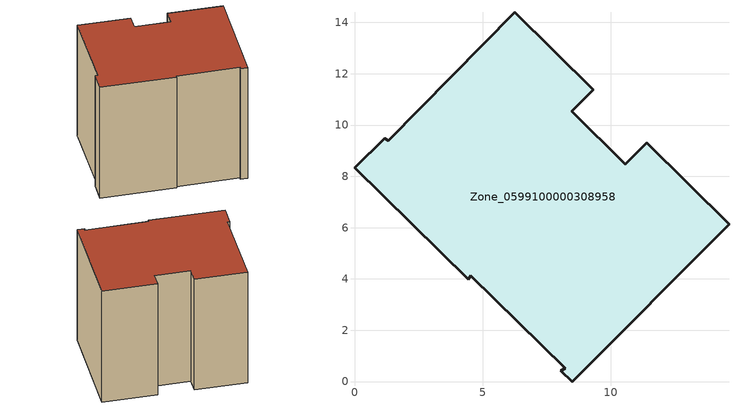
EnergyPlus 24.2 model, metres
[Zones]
Zone_0599100000308958
 floor ground (C_G): 10.56,8.47 11.39,9.31 14.6,6.14 8.48,0 8.05,0.42 8.22,0.52 4.53,4.11 4.43,3.98 0,8.34 1.17,9.49 1.31,9.38 6.24,14.39 9.3,11.37 8.47,10.53 z0
 wall outside (C_F): 1.31,9.38 1.17,9.49 0,8.34 4.43,3.98 4.53,4.11 8.22,0.52 8.05,0.42 8.48,0 14.6,6.14 11.39,9.31 10.56,8.47 8.47,10.53 9.3,11.37 6.24,14.39 1.31,9.38 z0:10.56
 roof outside (C_R): 8.05,0.42 8.48,0 14.6,6.14 11.39,9.31 10.56,8.47 8.47,10.53 9.3,11.37 6.24,14.39 1.31,9.38 1.17,9.49 0,8.34 4.43,3.98 4.53,4.11 8.22,0.52 z10.56
[BUILDING]
Pand.0599100000308958: North Axis=0; Terrain=City; Loads Convergence Tolerance Value=0.04; Temperature Convergence Tolerance Value=0.4; Solar Distribution=FullExterior; Maximum Number of Warmup Days=25; Minimum Number of Warmup Days=1
[Site:Location]
Rotterdam.The.Hague.AP_ZH_NLD Design_Conditions: Latitude=51.96; Longitude=4.45; Time Zone=1; Elevation=-4.5
[SITE:GROUNDTEMPERATURE:BUILDINGSURFACE]
18, 18, 18, 18, 18, 18, 18, 18, 18, 18, 18, 18
[MATERIAL] Thermal Absorptance=0.9; Solar Absorptance=0.7; Visible Absorptance=0.7
Name | Roughness | Thickness | Conductivity | Density | Specific Heat
G.TI.1946 | MediumSmooth | 0.15 | 1 | 540 | 1210
F.TI.1946 | Rough | 0.3 | 0.857143 | 1920 | 840
R.TI.1946 | MediumRough | 0.2 | 0.1 | 1500 | 1000
[CONSTRUCTION]
C_G: G.TI.1946
C_F: F.TI.1946
C_R: R.TI.1946
[ZONE]
Zone_0599100000308958: Type=1; Multiplier=1; Ceiling Height=Autocalculate; Volume=Autocalculate; Floor Area=autocalculate; Part of Total Floor Area=Yes
[ZONEINFILTRATION:DESIGNFLOWRATE]
Infil_Zone_0599100000308958: Zone or ZoneList or Space or SpaceList=Zone_0599100000308958; Schedule=AlwaysOn; Design Flow Rate Calculation Method=Flow/Area; Flow Rate per Floor Area=0.003; Constant Term Coefficient=1; Temperature Term Coefficient=0; Velocity Term Coefficient=0; Velocity Squared Term Coefficient=0
[HVACTEMPLATE:ZONE:IDEALLOADSAIRSYSTEM]
Zone_0599100000308958: Maximum Heating Supply Air Temperature=50; Minimum Cooling Supply Air Temperature=13; Maximum Heating Supply Air Humidity Ratio=0.0156; Minimum Cooling Supply Air Humidity Ratio=0.0077; Heating Limit=NoLimit; Cooling Limit=NoLimit; Dehumidification Control Type=ConstantSensibleHeatRatio; Cooling Sensible Heat Ratio=0.7; Dehumidification Setpoint=60; Humidification Control Type=None; Humidification Setpoint=30; Outdoor Air Method=None; Outdoor Air Flow Rate per Person=0.00944; Outdoor Air Flow Rate per Zone Floor Area=0; Outdoor Air Flow Rate per Zone=0; Demand Controlled Ventilation Type=None; Outdoor Air Economizer Type=NoEconomizer; Heat Recovery Type=None; Sensible Heat Recovery Effectiveness=0.7; Latent Heat Recovery Effectiveness=0.65
[ZONECONTROL:THERMOSTAT]
ThermostatControl_Zone_0599100000308958: Zone or ZoneList=Zone_0599100000308958; Control Type Schedule=DualSetpointControlType; Control 1=Thermostat_Zone_0599100000308958; Temperature Difference Between Cutout And Setpoint=0
[THERMOSTATSETPOINT:DUALSETPOINT]
Thermostat_Zone_0599100000308958: Heating Setpoint Temperature Schedule=HeatingSetpoint_Zone_0599100000308958; Cooling Setpoint Temperature Schedule=CoolingSetpoint_Zone_0599100000308958
[SCHEDULE:COMPACT]
HeatingSetpoint_Zone_0599100000308958: Through: 12/31, For: AllDays, Until: 24:00, 21
CoolingSetpoint_Zone_0599100000308958: Through: 12/31, For: AllDays, Until: 24:00, 24
DualSetpointControlType: Through: 12/31, For: AllDays, Until: 24:00, 4
AlwaysOn: Through: 12/31, For: AllDays, Until: 24:00, 1
